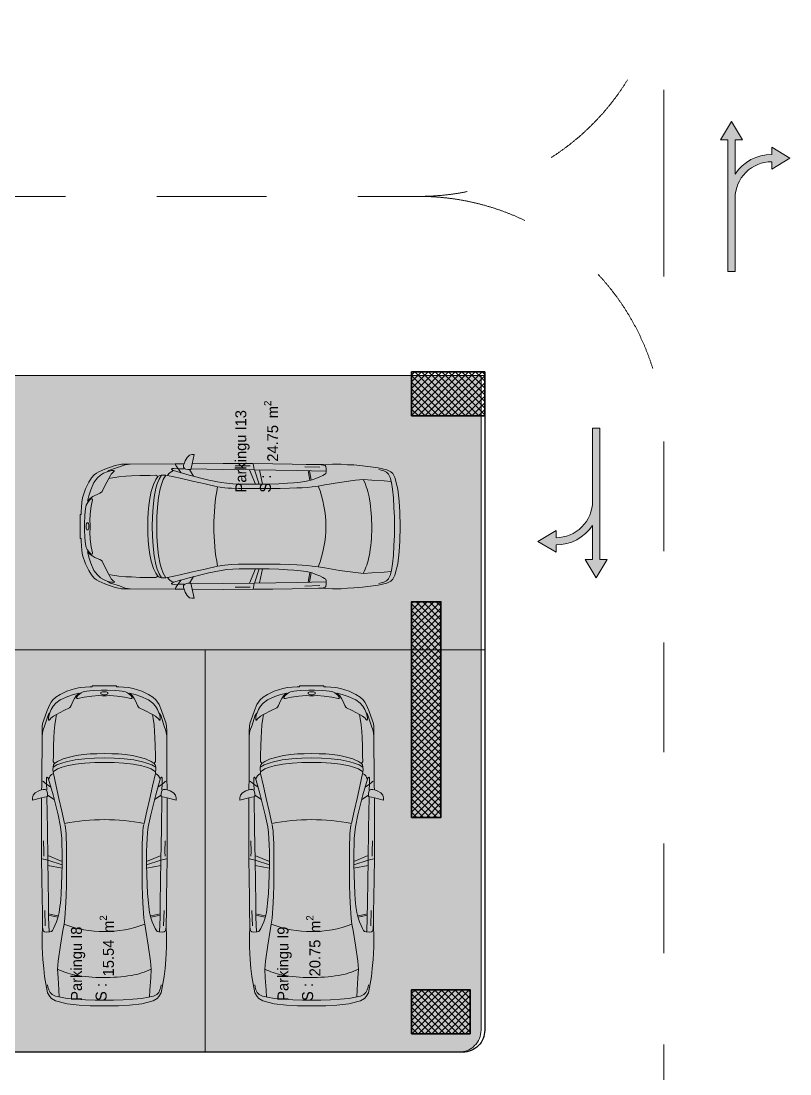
# Model space of a CAD drawing. Header units: millimetres. Extents: x 635850 to 824661, y -5878409 to -5774454.
# Drawn here: x 793511 to 804029, y -5807753 to -5793353 of the extents above; entities that cross this region are included whole.
import ezdxf
from ezdxf.enums import TextEntityAlignment as Align

# ---------------------------------------------------------------- set-up
doc = ezdxf.new("R2010")
doc.units = ezdxf.units.MM
doc.header["$MEASUREMENT"] = 0
doc.linetypes.add('A - Long Dashed', pattern=[2750, 1500, -1250])
for name, color, linetype, lineweight, true_color in [('A - Ndertesa 1 - Veturat_Pen_No__102', 7, 'Continuous', 13, 0xcccccc), ('A - Ndertesa 9 test_Pen_No__102', 7, 'Continuous', 13, 0xcccccc), ('A - Ndertesa 9 test_Pen_No__249', 7, 'Continuous', 13, 0xe8e8e8), ('A - Ndertesa 9 test_Pen_No__82', 7, 'Continuous', 20, 0xaaaaaa), ('A - Ndertesa 9 test_Pen_No__94', 7, 'Continuous', 13, 0xe4ad2c)]:
    doc.layers.add(name, color=color, linetype=linetype, lineweight=lineweight, true_color=true_color)
doc.layers.add('A - Ndertesa 9 test', color=7, linetype='Continuous')
for name, color, linetype, lineweight in [('A - Ndertesa 9 test_Pen_No__1', 7, 'Continuous', 13), ('A - Ndertesa 9 test_Pen_No__101', 252, 'Continuous', 13), ('A - Ndertesa 9 test_Pen_No__22', 8, 'Continuous', 35), ('A - Ndertesa 9 test_Pen_No__42', 8, 'Continuous', 25), ('ARCHICAD Zone Stamps_Pen_No__101', 252, 'Continuous', 13)]:
    doc.layers.add(name, color=color, linetype=linetype, lineweight=lineweight)
doc.styles.add('GENERATED_STYLE_1', font='GOTHIC.TTF')
pattern_1 = [(45, (664183.82, -5827429.525), (-45.96194, 45.96194), []), (135, (664183.82, -5827429.525), (45.96194, 45.96194), [])]

# ---------------------------------------------------------------- blocks, each defined once
blk = doc.blocks.new('Parkingu I8__87', base_point=(794497, -5806128))
at = {"layer": 'A - Ndertesa 9 test_Pen_No__94', "linetype": 'Continuous', "lineweight": 0, "true_color": 0xffffff}
blk.add_hatch(color=7, dxfattribs=at).paths.add_polyline_path([(796029, -5801952), (793204, -5801952), (793204, -5807454), (796029, -5807454)])
at = {"layer": 'ARCHICAD Zone Stamps_Pen_No__101', "color": 252, "lineweight": 13, "insert": (794587, -5806418), "char_height": 150, "attachment_point": 1, "rotation": 90, "style": 'GENERATED_STYLE_1'}
blk.add_mtext('\\A1;{\\pql;\\pt0,5050;\\fCentury Gothic|b0|i0|c0|p34;15.54\\fCentury Gothic|b0|i0|c0|p34;\\A1{\\H.66x;\\S^  ;}\\fCentury Gothic|b0|i0|c0|p34; m\\fCentury Gothic|b0|i0|c0|p34;\\A1{\\H.66x;\\S2^  ;}}', dxfattribs=at)
at = {"layer": 'ARCHICAD Zone Stamps_Pen_No__101', "color": 252, "lineweight": 13, "style": 'GENERATED_STYLE_1'}
for tag, p in [('DUMMY_849', (794194, -5805557)), ('calculatedAreaCode', (794531, -5806755)), ('ROOM_NAME', (794194, -5806752))]:
    blk.add_attdef(tag, text='', height=150, rotation=90, dxfattribs=at).set_placement(p, align=Align.TOP_LEFT)
blk = doc.blocks.new('Parkingu I9__88', base_point=(797322, -5806128))
at = {"layer": 'A - Ndertesa 9 test_Pen_No__94', "linetype": 'Continuous', "lineweight": 0, "true_color": 0xffffff}
blk.add_hatch(color=7, dxfattribs=at).paths.add_polyline_path([(799804, -5801952), (796029, -5801952), (796029, -5807454), (799504, -5807454, 0.414214), (799804, -5807154)])
at = {"layer": 'ARCHICAD Zone Stamps_Pen_No__101', "color": 252, "lineweight": 13, "insert": (797412, -5806418), "char_height": 150, "attachment_point": 1, "rotation": 90, "style": 'GENERATED_STYLE_1'}
blk.add_mtext('\\A1;{\\pql;\\pt0,5050;\\fCentury Gothic|b0|i0|c0|p34;20.75\\fCentury Gothic|b0|i0|c0|p34;\\A1{\\H.66x;\\S^  ;}\\fCentury Gothic|b0|i0|c0|p34; m\\fCentury Gothic|b0|i0|c0|p34;\\A1{\\H.66x;\\S2^  ;}}', dxfattribs=at)
at = {"layer": 'ARCHICAD Zone Stamps_Pen_No__101', "color": 252, "lineweight": 13, "style": 'GENERATED_STYLE_1'}
for tag, p in [('DUMMY_849', (797019, -5805557)), ('calculatedAreaCode', (797356, -5806755)), ('ROOM_NAME', (797019, -5806752))]:
    blk.add_attdef(tag, text='', height=150, rotation=90, dxfattribs=at).set_placement(p, align=Align.TOP_LEFT)
blk = doc.blocks.new('Parkingu I13__92', base_point=(796746, -5799133))
at = {"layer": 'A - Ndertesa 9 test_Pen_No__94', "linetype": 'Continuous', "lineweight": 0, "true_color": 0xffffff}
blk.add_hatch(color=7, dxfattribs=at).paths.add_polyline_path([(793204, -5801952), (799804, -5801952), (799804, -5798202), (793204, -5798202)])
at = {"layer": 'ARCHICAD Zone Stamps_Pen_No__101', "color": 252, "lineweight": 13, "insert": (796835, -5799380), "char_height": 150, "attachment_point": 1, "rotation": 90, "style": 'GENERATED_STYLE_1'}
blk.add_mtext('\\A1;{\\pql;\\pt0,5050;\\fCentury Gothic|b0|i0|c0|p34;24.75\\fCentury Gothic|b0|i0|c0|p34;\\A1{\\H.66x;\\S^  ;}\\fCentury Gothic|b0|i0|c0|p34; m\\fCentury Gothic|b0|i0|c0|p34;\\A1{\\H.66x;\\S2^  ;}}', dxfattribs=at)
at = {"layer": 'ARCHICAD Zone Stamps_Pen_No__101', "color": 252, "lineweight": 13, "style": 'GENERATED_STYLE_1'}
for tag, p in [('DUMMY_849', (796443, -5798519)), ('calculatedAreaCode', (796779, -5799803)), ('ROOM_NAME', (796443, -5799800))]:
    blk.add_attdef(tag, text='', height=150, rotation=90, dxfattribs=at).set_placement(p, align=Align.TOP_LEFT)
blk = doc.blocks.new('Column_431', base_point=(799054, -5802770))
at = {"layer": 'A - Ndertesa 9 test_Pen_No__101', "linetype": 'Continuous', "lineweight": 13}
h = blk.add_hatch(dxfattribs=at)
h.set_pattern_fill('Concrete_Block', color=252, style=0, pattern_type=2)
h.set_pattern_definition(pattern_1)
h.paths.add_polyline_path([(798854, -5804245), (799254, -5804245), (799254, -5801295), (798854, -5801295)])
at = {"layer": 'A - Ndertesa 9 test_Pen_No__22', "color": 8, "linetype": 'Continuous', "lineweight": 35, "flags": 128}
blk.add_lwpolyline([(798854, -5804245), (798854, -5801295), (799254, -5801295), (799254, -5804245)], close=True, dxfattribs=at)
blk = doc.blocks.new('Column_432', base_point=(799254, -5806902))
at = {"layer": 'A - Ndertesa 9 test_Pen_No__101', "linetype": 'Continuous', "lineweight": 13}
h = blk.add_hatch(dxfattribs=at)
h.set_pattern_fill('Concrete_Block', color=252, style=0, pattern_type=2)
h.set_pattern_definition(pattern_1)
h.paths.add_polyline_path([(798854, -5807202), (799654, -5807202), (799654, -5806602), (798854, -5806602)])
at = {"layer": 'A - Ndertesa 9 test_Pen_No__22', "color": 8, "linetype": 'Continuous', "lineweight": 35, "flags": 128}
blk.add_lwpolyline([(798854, -5807202), (798854, -5806602), (799654, -5806602), (799654, -5807202)], close=True, dxfattribs=at)
blk = doc.blocks.new('Column_441', base_point=(799354, -5798452))
at = {"layer": 'A - Ndertesa 9 test_Pen_No__101', "linetype": 'Continuous', "lineweight": 13}
h = blk.add_hatch(dxfattribs=at)
h.set_pattern_fill('Concrete_Block', color=252, style=0, pattern_type=2)
h.set_pattern_definition(pattern_1)
h.paths.add_polyline_path([(799854, -5798152), (798854, -5798152), (798854, -5798752), (799854, -5798752)])
at = {"layer": 'A - Ndertesa 9 test_Pen_No__22', "color": 8, "linetype": 'Continuous', "lineweight": 35, "flags": 128}
blk.add_lwpolyline([(799854, -5798152), (799854, -5798752), (798854, -5798752), (798854, -5798152)], close=True, dxfattribs=at)
blk = doc.blocks.new('Column_470', base_point=(799054, -5802770))
at = {"layer": 'A - Ndertesa 9 test_Pen_No__101', "linetype": 'Continuous', "lineweight": 13}
h = blk.add_hatch(dxfattribs=at)
h.set_pattern_fill('Concrete_Block', color=252, style=0, pattern_type=2)
h.set_pattern_definition(pattern_1)
h.paths.add_polyline_path([(798854, -5804245), (799254, -5804245), (799254, -5801295), (798854, -5801295)])
at = {"layer": 'A - Ndertesa 9 test_Pen_No__22', "color": 8, "linetype": 'Continuous', "lineweight": 35, "flags": 128}
blk.add_lwpolyline([(798854, -5804245), (798854, -5801295), (799254, -5801295), (799254, -5804245)], close=True, dxfattribs=at)
blk = doc.blocks.new('Car 05 25')
at = {"layer": 'A - Ndertesa 1 - Veturat_Pen_No__102', "color": 254, "linetype": 'Continuous', "lineweight": 13, "true_color": 0xcccccc}
for p, q in [((-701, 743), (-729, 716)), ((-665, 761), (-701, 743)), ((-627, 772), (-665, 761)), ((-595, 778), (-627, 772)), ((125, 791), (129, 820)), ((126, 744), (125, 791)), ((327, 762), (125, 756)), ((132, 723), (126, 744)), ((129, 820), (139, 832)), ((147, 711), (132, 723)), ((139, 832), (165, 840)), ((165, 840), (195, 844)), ((195, 844), (231, 846)), ((211, 809), (418, 816)), ((522, 765), (327, 762)), ((355, 762), (339, 683)), ((373, 763), (357, 683)), ((814, 769), (522, 765)), ((1109, 774), (814, 769)), ((1036, 773), (997, 579)), ((1042, 578), (1108, 774)), ((1173, 775), (1090, 578)), ((1115, 809), (1109, 774)), ((1109, 774), (1538, 780)), ((1120, 833), (1115, 809)), ((1121, 838), (1120, 836)), ((1120, 836), (1120, 833)), ((1130, 859), (1121, 838)), ((1163, 830), (1220, 829)), ((1220, 829), (1370, 831)), ((1538, 780), (1975, 786)), ((1939, 686), (1996, 777)), ((1958, 858), (1977, 777)), ((1977, 777), (2020, 777)), ((2000, 702), (2214, 763)), ((2020, 777), (2044, 783)), ((2044, 783), (2063, 792)), ((2063, 792), (2070, 800)), ((2069, 788), (2065, 794)), ((2075, 836), (2068, 858)), ((2069, 788), (2148, 790)), ((2070, 800), (2075, 809)), ((2075, 809), (2075, 836)), ((2107, 732), (2148, 790)), ((2148, 790), (2167, 814)), ((2148, 790), (2206, 792)), ((2167, 814), (2182, 834)), ((2182, 834), (2193, 856)), ((2206, 792), (2227, 791)), ((2227, 770), (2214, 763)), ((2214, 763), (2238, 752)), ((2227, 791), (2233, 790)), ((2234, 774), (2227, 770)), ((2233, 790), (2238, 787)), ((2238, 777), (2234, 774)), ((2241, 784), (2238, 787)), ((2238, 777), (2241, 781)), ((2238, 752), (2259, 740)), ((2241, 781), (2241, 784)), ((2259, 740), (2269, 731)), ((2269, 731), (2279, 722)), ((2279, 722), (2294, 698)), ((2808, 853), (2877, 843)), ((2877, 843), (2954, 814)), ((2904, 833), (2905, 833)), ((2954, 814), (3076, 775)), ((3022, 758), (3024, 762)), ((3024, 754), (3022, 758)), ((3024, 762), (3035, 765)), ((3038, 743), (3024, 754)), ((3035, 765), (3047, 764)), ((3051, 731), (3038, 743)), ((3047, 764), (3061, 763)), ((3065, 715), (3051, 731)), ((3061, 763), (3090, 757)), ((3100, 763), (3076, 775)), ((3090, 757), (3108, 751)), ((3114, 753), (3100, 763)), ((3108, 751), (3123, 746)), ((3123, 746), (3114, 753)), ((3170, 727), (3123, 746)), ((3212, 701), (3170, 727)), ((-768, 602), (-783, 510)), ((-768, 602), (-751, 670)), ((-764, 617), (-666, 624)), ((-729, 716), (-751, 670)), ((-666, 624), (-501, 634)), ((-501, 634), (-383, 642)), ((-383, 642), (-274, 631)), ((-274, 631), (-56, 601)), ((-56, 601), (146, 567)), ((171, 697), (147, 711)), ((213, 677), (171, 697)), ((266, 655), (213, 677)), ((319, 636), (266, 655)), ((393, 618), (319, 636)), ((339, 683), (330, 634)), ((357, 683), (347, 629)), ((475, 607), (393, 618)), ((521, 602), (475, 607)), ((570, 597), (521, 602)), ((653, 591), (570, 597)), ((773, 585), (653, 591)), ((907, 580), (773, 585)), ((1042, 578), (907, 580)), ((1228, 578), (1042, 578)), ((1316, 580), (1228, 578)), ((1403, 584), (1316, 580)), ((1484, 590), (1403, 584)), ((1562, 601), (1484, 590)), ((1730, 634), (1562, 601)), ((1611, 544), (1780, 582)), ((2000, 702), (1730, 634)), ((1780, 582), (1953, 621)), ((1953, 621), (2122, 660)), ((2122, 660), (2294, 698)), ((2294, 698), (2317, 701)), ((2294, 698), (2294, 698)), ((2317, 701), (2346, 703)), ((2355, 640), (2317, 701)), ((2346, 703), (2379, 702)), ((2380, 575), (2355, 640)), ((2410, 649), (2379, 702)), ((2379, 702), (2411, 694)), ((2436, 583), (2410, 649)), ((2411, 694), (2411, 694)), ((2429, 682), (2411, 694)), ((2429, 682), (2457, 700)), ((2429, 682), (2429, 682)), ((2429, 682), (2457, 640)), ((2454, 522), (2436, 583)), ((2457, 700), (2535, 698)), ((2457, 640), (2487, 574)), ((2535, 698), (2535, 698)), ((2535, 698), (2673, 696)), ((2673, 696), (2787, 691)), ((2787, 691), (2868, 687)), ((2868, 687), (2960, 679)), ((2960, 679), (2868, 687)), ((2960, 679), (3047, 666)), ((3047, 666), (3100, 657)), ((3077, 698), (3065, 715)), ((3100, 657), (3077, 698)), ((3153, 554), (3100, 657)), ((3254, 663), (3212, 701)), ((3302, 603), (3254, 663)), ((3302, 603), (3346, 501)), ((-783, 510), (-795, 391)), ((146, 567), (233, 552)), ((233, 552), (315, 541)), ((315, 541), (384, 535)), ((384, 535), (454, 530)), ((454, 530), (526, 526)), ((526, 526), (628, 522)), ((628, 522), (757, 518)), ((757, 518), (1323, 518)), ((1323, 518), (1420, 522)), ((1420, 522), (1467, 524)), ((1467, 524), (1511, 528)), ((1511, 528), (1554, 533)), ((1554, 533), (1597, 541)), ((1597, 541), (1597, 541)), ((2397, 514), (2380, 575)), ((2419, 396), (2397, 514)), ((2478, 401), (2454, 522)), ((2487, 574), (2492, 562)), ((2492, 562), (2518, 477)), ((2518, 477), (2538, 384)), ((3190, 476), (3153, 554)), ((3199, 467), (3190, 476)), ((3221, 454), (3199, 467)), ((3256, 439), (3221, 454)), ((3288, 425), (3256, 439)), ((3346, 501), (3374, 420)), ((-795, 391), (-802, 259)), ((2434, 266), (2419, 396)), ((2494, 269), (2478, 401)), ((2538, 384), (2551, 286)), ((3319, 408), (3288, 425)), ((3353, 384), (3319, 408)), ((3325, 377), (3321, 370)), ((3321, 370), (3321, 362)), ((3321, 362), (3338, 277)), ((3328, 380), (3325, 377)), ((3338, 379), (3328, 380)), ((3364, 358), (3338, 379)), ((3377, 360), (3353, 384)), ((3397, 316), (3364, 358)), ((3391, 344), (3374, 420)), ((3391, 344), (3377, 360)), ((3408, 289), (3397, 316)), ((3408, 289), (3414, 267)), ((-802, 259), (-807, 125)), ((2442, 132), (2434, 266)), ((2503, 133), (2494, 269)), ((2551, 286), (2560, 194)), ((2560, 194), (2564, 101)), ((3338, 277), (3352, 173)), ((3352, 173), (3358, 76)), ((3414, 267), (3418, 243)), ((3418, 243), (3424, 201)), ((3424, 201), (3428, 152)), ((3432, 40), (3428, 152)), ((-807, 125), (-808, 0)), ((-807, -125), (-808, 0)), ((2444, 0), (2442, 132)), ((2444, 0), (2442, -132)), ((2506, 0), (2503, 133)), ((2564, 101), (2566, 0)), ((2564, -101), (2566, 0)), ((3354, 28), (3358, 76)), ((3354, 28), (3354, -1)), ((3354, -28), (3354, 1)), ((3371, 12), (3370, -1)), ((3371, -12), (3370, 1)), ((3372, 24), (3371, 12)), ((3376, 39), (3372, 24)), ((3382, 47), (3376, 39)), ((3386, 48), (3382, 47)), ((3386, 48), (3394, 48)), ((3399, 47), (3394, 48)), ((3404, 39), (3399, 47)), ((3404, 39), (3408, 24)), ((3408, 24), (3410, 8)), ((3410, 8), (3410, 0)), ((3432, 57), (3432, 57)), ((3432, 0), (3432, 40)), ((3432, 0), (3432, -40)), ((-802, -259), (-807, -125)), ((2442, -132), (2434, -266)), ((2503, -133), (2494, -269)), ((2506, 0), (2503, -133)), ((2560, -194), (2564, -101)), ((3352, -173), (3358, -76)), ((3354, -28), (3358, -76)), ((3372, -24), (3371, -12)), ((3376, -39), (3372, -24)), ((3382, -47), (3376, -39)), ((3386, -48), (3382, -47)), ((3386, -48), (3394, -48)), ((3399, -47), (3394, -48)), ((3404, -39), (3399, -47)), ((3404, -39), (3408, -24)), ((3408, -24), (3410, -8)), ((3410, -8), (3410, 0)), ((3432, -40), (3428, -152)), ((3432, -57), (3432, -57)), ((-795, -391), (-802, -259)), ((2434, -266), (2419, -396)), ((2494, -269), (2478, -401)), ((2538, -384), (2551, -286)), ((2551, -286), (2560, -194)), ((3321, -362), (3338, -277)), ((3338, -277), (3352, -173)), ((3408, -289), (3414, -267)), ((3414, -267), (3418, -243)), ((3418, -243), (3424, -201)), ((3424, -201), (3428, -152)), ((-783, -510), (-795, -391)), ((2419, -396), (2397, -514)), ((2478, -401), (2454, -522)), ((2518, -477), (2538, -384)), ((3288, -425), (3256, -439)), ((3319, -408), (3288, -425)), ((3353, -384), (3319, -408)), ((3321, -370), (3321, -362)), ((3325, -377), (3321, -370)), ((3328, -380), (3325, -377)), ((3338, -379), (3328, -380)), ((3364, -358), (3338, -379)), ((3346, -501), (3374, -420)), ((3377, -360), (3353, -384)), ((3397, -316), (3364, -358)), ((3391, -344), (3374, -420)), ((3391, -344), (3377, -360)), ((3408, -289), (3397, -316)), ((-768, -602), (-783, -510)), ((-56, -601), (146, -567)), ((146, -567), (233, -552)), ((233, -552), (315, -541)), ((315, -541), (384, -535)), ((384, -535), (454, -530)), ((454, -530), (526, -526)), ((526, -526), (628, -522)), ((628, -522), (757, -518)), ((757, -518), (1323, -518)), ((1323, -518), (1420, -522)), ((1420, -522), (1467, -524)), ((1467, -524), (1511, -528)), ((1511, -528), (1554, -533)), ((1554, -533), (1597, -541)), ((1597, -541), (1597, -541)), ((1611, -544), (1780, -582)), ((2380, -575), (2355, -640)), ((2397, -514), (2380, -575)), ((2454, -522), (2436, -583)), ((2457, -640), (2487, -574)), ((2487, -574), (2492, -562)), ((2492, -562), (2518, -477)), ((3153, -554), (3100, -657)), ((3190, -476), (3153, -554)), ((3199, -467), (3190, -476)), ((3221, -454), (3199, -467)), ((3256, -439), (3221, -454)), ((3302, -603), (3346, -501)), ((-768, -602), (-751, -670)), ((-764, -617), (-666, -624)), ((-729, -716), (-751, -670)), ((-701, -743), (-729, -716)), ((-666, -624), (-501, -634)), ((-501, -634), (-383, -642)), ((-383, -642), (-274, -631)), ((-274, -631), (-56, -601)), ((147, -711), (132, -723)), ((171, -697), (147, -711)), ((213, -677), (171, -697)), ((266, -655), (213, -677)), ((319, -636), (266, -655)), ((393, -618), (319, -636)), ((339, -683), (330, -634)), ((355, -762), (339, -683)), ((357, -683), (347, -629)), ((373, -763), (357, -683)), ((475, -607), (393, -618)), ((521, -602), (475, -607)), ((570, -597), (521, -602)), ((653, -591), (570, -597)), ((773, -585), (653, -591)), ((907, -580), (773, -585)), ((1042, -578), (907, -580)), ((1036, -773), (997, -579)), ((1042, -578), (1108, -774)), ((1228, -578), (1042, -578)), ((1173, -775), (1090, -578)), ((1316, -580), (1228, -578)), ((1403, -584), (1316, -580)), ((1484, -590), (1403, -584)), ((1562, -601), (1484, -590)), ((1730, -634), (1562, -601)), ((2000, -702), (1730, -634)), ((1780, -582), (1953, -621)), ((1939, -686), (1996, -777)), ((1953, -621), (2122, -660)), ((2000, -702), (2214, -763)), ((2122, -660), (2294, -698)), ((2279, -722), (2294, -698)), ((2294, -698), (2317, -701)), ((2294, -698), (2294, -698)), ((2355, -640), (2317, -701)), ((2317, -701), (2346, -703)), ((2346, -703), (2379, -702)), ((2410, -649), (2379, -702)), ((2379, -702), (2411, -694)), ((2436, -583), (2410, -649)), ((2429, -682), (2411, -694)), ((2411, -694), (2411, -694)), ((2429, -682), (2457, -640)), ((2429, -682), (2429, -682)), ((2429, -682), (2457, -700)), ((2457, -700), (2535, -698)), ((2535, -698), (2673, -696)), ((2535, -698), (2535, -698)), ((2673, -696), (2787, -691)), ((2787, -691), (2868, -687)), ((2868, -687), (2960, -679)), ((2960, -679), (2868, -687)), ((2960, -679), (3047, -666)), ((3047, -666), (3100, -657)), ((3065, -715), (3051, -731)), ((3077, -698), (3065, -715)), ((3100, -657), (3077, -698)), ((3212, -701), (3170, -727)), ((3254, -663), (3212, -701)), ((3302, -603), (3254, -663)), ((-665, -761), (-701, -743)), ((-627, -772), (-665, -761)), ((-595, -778), (-627, -772)), ((126, -744), (125, -791)), ((327, -762), (125, -756)), ((125, -791), (129, -820)), ((132, -723), (126, -744)), ((129, -820), (139, -832)), ((139, -832), (165, -840)), ((165, -840), (195, -844)), ((195, -844), (231, -846)), ((211, -809), (418, -816)), ((522, -765), (327, -762)), ((814, -769), (522, -765)), ((1109, -774), (814, -769)), ((1109, -774), (1538, -780)), ((1115, -809), (1109, -774)), ((1120, -833), (1115, -809)), ((1120, -836), (1120, -833)), ((1121, -838), (1120, -836)), ((1130, -859), (1121, -838)), ((1163, -830), (1220, -829)), ((1220, -829), (1370, -831)), ((1538, -780), (1975, -786)), ((1958, -858), (1977, -777)), ((1977, -777), (2020, -777)), ((2020, -777), (2044, -783)), ((2044, -783), (2063, -792)), ((2063, -792), (2070, -800)), ((2069, -788), (2065, -794)), ((2075, -836), (2068, -858)), ((2069, -788), (2148, -790)), ((2070, -800), (2075, -809)), ((2075, -809), (2075, -836)), ((2107, -732), (2148, -790)), ((2148, -790), (2167, -814)), ((2148, -790), (2206, -792)), ((2167, -814), (2182, -834)), ((2182, -834), (2193, -856)), ((2206, -792), (2227, -791)), ((2214, -763), (2238, -752)), ((2227, -770), (2214, -763)), ((2234, -774), (2227, -770)), ((2227, -791), (2233, -790)), ((2233, -790), (2238, -787)), ((2238, -777), (2234, -774)), ((2238, -752), (2259, -740)), ((2238, -777), (2241, -781)), ((2241, -784), (2238, -787)), ((2241, -781), (2241, -784)), ((2259, -740), (2269, -731)), ((2269, -731), (2279, -722)), ((2808, -853), (2877, -843)), ((2877, -843), (2954, -814)), ((2954, -814), (3076, -775)), ((3024, -754), (3022, -758)), ((3022, -758), (3024, -762)), ((3038, -743), (3024, -754)), ((3024, -762), (3035, -765)), ((3035, -765), (3047, -764)), ((3051, -731), (3038, -743)), ((3047, -764), (3061, -763)), ((3061, -763), (3090, -757)), ((3100, -763), (3076, -775)), ((3090, -757), (3108, -751)), ((3114, -753), (3100, -763)), ((3108, -751), (3123, -746)), ((3123, -746), (3114, -753)), ((3170, -727), (3123, -746))]:
    blk.add_line(p, q, dxfattribs=at)
at = {"layer": 'A - Ndertesa 1 - Veturat_Pen_No__102', "color": 254, "linetype": 'Continuous', "lineweight": 13, "true_color": 0xcccccc, "flags": 128}
blk.add_lwpolyline([(-483, -817), (-372, -830), (-252, -841), (-168, -845), (-78, -851), (-24, -852), (40, -852), (231, -846), (400, -848), (591, -852), (857, -856), (1130, -859), (1536, -860), (1958, -858), (1929, -983), (1961, -983), (1997, -975), (2027, -945), (2055, -898), (2068, -858), (2120, -857), (2193, -856), (2808, -853), (2856, -853), (2891, -853), (2923, -852), (2945, -849), (2990, -840), (3014, -833), (3154, -783), (3236, -748), (3269, -728), (3299, -706), (3337, -663), (3374, -604), (3418, -513), (3457, -393), (3468, -331), (3474, -264), (3478, -200), (3479, -165), (3490, -165), (3490, 165), (3479, 165), (3478, 200), (3474, 264), (3468, 331), (3457, 393), (3418, 513), (3374, 604), (3337, 663), (3299, 706), (3269, 728), (3236, 748), (3154, 783), (3014, 833), (2990, 840), (2945, 849), (2923, 852), (2891, 853), (2856, 853), (2808, 853), (2193, 856), (2120, 857), (2068, 858), (2055, 898), (2027, 945), (1997, 975), (1961, 983), (1929, 983), (1958, 858), (1536, 860), (1130, 859), (857, 856), (591, 852), (400, 848), (231, 846), (40, 852), (-24, 852), (-78, 851), (-168, 845), (-252, 841), (-372, 830), (-483, 817), (-585, 801), (-706, 776), (-758, 747), (-785, 722), (-815, 668), (-855, 511), (-875, 345), (-883, 195), (-885, 0), (-883, -195), (-875, -345), (-855, -511), (-815, -668), (-785, -722), (-758, -747), (-706, -776), (-585, -801)], close=True, dxfattribs=at)
at = {"layer": 'A - Ndertesa 1 - Veturat_Pen_No__102', "color": 254, "linetype": 'Continuous', "lineweight": 13, "true_color": 0xcccccc}
for centre, radius, start, end in [((493, 218), 973, 154.1545, 170.9117), ((1650, 0), 1520, 158.6992, 201.3008), ((-1245, 0), 2907, 349.2142, 10.7858), ((1856, -2), 2354, 170.8804, 189.9223), ((493, -218), 973, 191.2305, 205.8455)]:
    blk.add_arc(centre, radius, start, end, dxfattribs=at)

msp = doc.modelspace()

# ---------------------------------------------------------------- hatches: boundary and pattern name
at = {"layer": 'A - Ndertesa 9 test_Pen_No__1', "linetype": 'Continuous', "lineweight": 0, "true_color": 0xffffff}
for points in [[(803279.2, -5795776.9, -0.4142136), (803779.2, -5795276.9), (803779.2, -5795376.9), (804029.2, -5795226.9), (803779.2, -5795076.9), (803779.2, -5795176.9, 0.2513807), (803279.2, -5795445.3), (803279.2, -5794976.9), (803379.2, -5794976.9), (803229.2, -5794726.9), (803079.2, -5794976.9), (803179.2, -5794976.9), (803179.2, -5796776.9), (803279.2, -5796776.9)], [(801329.2, -5799919, -0.4142136), (800829.2, -5800419), (800829.2, -5800319), (800579.2, -5800469), (800829.2, -5800619), (800829.2, -5800519, 0.2513807), (801329.2, -5800250.6), (801329.2, -5800719), (801229.2, -5800719), (801379.2, -5800969), (801529.2, -5800719), (801429.2, -5800719), (801429.2, -5798919), (801329.2, -5798919)]]:
    msp.add_hatch(color=7, dxfattribs=at).paths.add_polyline_path(points)
at = {"layer": 'A - Ndertesa 9 test_Pen_No__102', "linetype": 'Continuous', "lineweight": 0, "true_color": 0x333333}
msp.add_hatch(color=250, dxfattribs=at).paths.add_polyline_path([(785805, -5807102.2), (785805, -5808452.2), (785924.8, -5808332.5, -0.1989124), (788046.1, -5807453.8), (788127.2, -5807453.8), (793204.2, -5807453.8), (799504.2, -5807453.8, 0.4142136), (799804.2, -5807153.8), (799804.2, -5798202.2), (793204.2, -5798202.2), (793204.2, -5803903.2), (789304.2, -5803903.2), (789304.2, -5803903.2), (789304.2, -5807102.2), (788127.2, -5807102.2)])

# ---------------------------------------------------------------- linework, layer by layer
at = {"layer": 'A - Ndertesa 9 test', "color": 7, "linetype": 'Continuous', "lineweight": 0, "true_color": 0xffffff, "flags": 128}
for points in [[(793204.2, -5801952.2), (799804.2, -5801952.2), (799804.2, -5798202.2), (793204.2, -5798202.2)], [(796029.2, -5801952.2), (793204.2, -5801952.2), (793204.2, -5807453.8), (796029.2, -5807453.8)]]:
    msp.add_lwpolyline(points, close=True, dxfattribs=at)
msp.add_lwpolyline([(799804.2, -5801952.2), (796029.2, -5801952.2), (796029.2, -5807453.8), (799504.2, -5807453.8, 0.4142136), (799804.2, -5807153.8)], format="xyb", close=True, dxfattribs=at)
at = {"layer": 'A - Ndertesa 9 test_Pen_No__102', "color": 254, "linetype": 'Continuous', "lineweight": 13, "true_color": 0xcccccc, "flags": 128}
for points in [[(803279.2, -5795776.9, -0.4142136), (803779.2, -5795276.9), (803779.2, -5795376.9), (804029.2, -5795226.9), (803779.2, -5795076.9), (803779.2, -5795176.9, 0.2513807), (803279.2, -5795445.3), (803279.2, -5794976.9), (803379.2, -5794976.9), (803229.2, -5794726.9), (803079.2, -5794976.9), (803179.2, -5794976.9), (803179.2, -5796776.9), (803279.2, -5796776.9)], [(801329.2, -5799919, -0.4142136), (800829.2, -5800419), (800829.2, -5800319), (800579.2, -5800469), (800829.2, -5800619), (800829.2, -5800519, 0.2513807), (801329.2, -5800250.6), (801329.2, -5800719), (801229.2, -5800719), (801379.2, -5800969), (801529.2, -5800719), (801429.2, -5800719), (801429.2, -5798919), (801329.2, -5798919)]]:
    msp.add_lwpolyline(points, format="xyb", close=True, dxfattribs=at)
at = {"layer": 'A - Ndertesa 9 test_Pen_No__249', "color": 254, "linetype": 'A - Long Dashed', "lineweight": 13, "true_color": 0xe8e8e8, "flags": 128}
for points in [[(789867.4, -5795751.4), (798954.2, -5795751.4, 0.4142136), (802304.2, -5792401.4), (802304.2, -5783508.5, 0.4142136), (798954.2, -5780158.5), (793674.7, -5780158.5), (785805, -5780601.3)], [(798954.2, -5795751.4, -0.4142136), (802304.2, -5799101.4)], [(802304.2, -5799101.4), (802304.2, -5808052.2, -0.4142136), (800304.2, -5810052.2), (788954.3, -5810052.2, 0.1698979), (787021.6, -5810728.5, -0.0737332), (785805, -5811434.7)]]:
    msp.add_lwpolyline(points, format="xyb", dxfattribs=at)
at = {"layer": 'A - Ndertesa 9 test_Pen_No__249', "color": 254, "linetype": 'Continuous', "lineweight": 13, "true_color": 0xe8e8e8, "flags": 128}
msp.add_lwpolyline([(802304.2, -5796847), (802304.2, -5794292.8)], dxfattribs=at)
at = {"layer": 'A - Ndertesa 9 test_Pen_No__42', "color": 8, "linetype": 'Continuous', "lineweight": 25, "flags": 128}
msp.add_lwpolyline([(799854.2, -5798202.2), (799854.2, -5807154.6, -0.4142136), (799554.2, -5807454.6), (788096.1, -5807454.6, 0.1989124), (785974.8, -5808333.2), (785855, -5808453)], format="xyb", dxfattribs=at)
at = {"layer": 'A - Ndertesa 9 test_Pen_No__82', "color": 253, "linetype": 'Continuous', "lineweight": 20, "true_color": 0xaaaaaa, "flags": 128}
for points in [[(793204.2, -5798202.2), (799854.2, -5798202.2)], [(793204.2, -5801952.2), (799854.2, -5801952.2)], [(796029.2, -5807453.8), (796029.2, -5801952.2)]]:
    msp.add_lwpolyline(points, dxfattribs=at)

# ---------------------------------------------------------------- block references
at = {"layer": 'A - Ndertesa 9 test', "color": 252, "linetype": 'Continuous', "lineweight": 13}
for name, p, values in [('Parkingu I13__92', (796745.6, -5799133), {'ROOM_NAME': 'Parkingu I13', 'calculatedAreaCode': 'S : '}), ('Parkingu I8__87', (794497.2, -5806128.4), {'ROOM_NAME': 'Parkingu I8', 'calculatedAreaCode': 'S : '}), ('Parkingu I9__88', (797322.2, -5806128.4), {'ROOM_NAME': 'Parkingu I9', 'calculatedAreaCode': 'S : '})]:
    msp.add_blockref(name, p, dxfattribs=at).add_auto_attribs(values)
at = {"layer": 'A - Ndertesa 9 test', "color": 8, "lineweight": 35}
for name, p in [('Column_441', (799354.2, -5798452.2)), ('Column_431', (799054.2, -5802769.5)), ('Column_470', (799054.2, -5802769.5)), ('Column_432', (799254.2, -5806902.2))]:
    msp.add_blockref(name, p, dxfattribs=at)
at = {"layer": 'A - Ndertesa 9 test_Pen_No__102', "color": 254, "linetype": 'Continuous', "lineweight": 13, "true_color": 0xcccccc, "xscale": -1, "zscale": 1000}
msp.add_blockref('Car 05 25', (797810.6, -5800265.4), dxfattribs=at)
at = {"layer": 'A - Ndertesa 9 test_Pen_No__102', "color": 254, "linetype": 'Continuous', "lineweight": 13, "true_color": 0xcccccc, "xscale": -1, "zscale": 1000, "rotation": 270}
for p in [(794651, -5805937.1), (797486.1, -5805937.1)]:
    msp.add_blockref('Car 05 25', p, dxfattribs=at)

doc.saveas('drawing.dxf')
